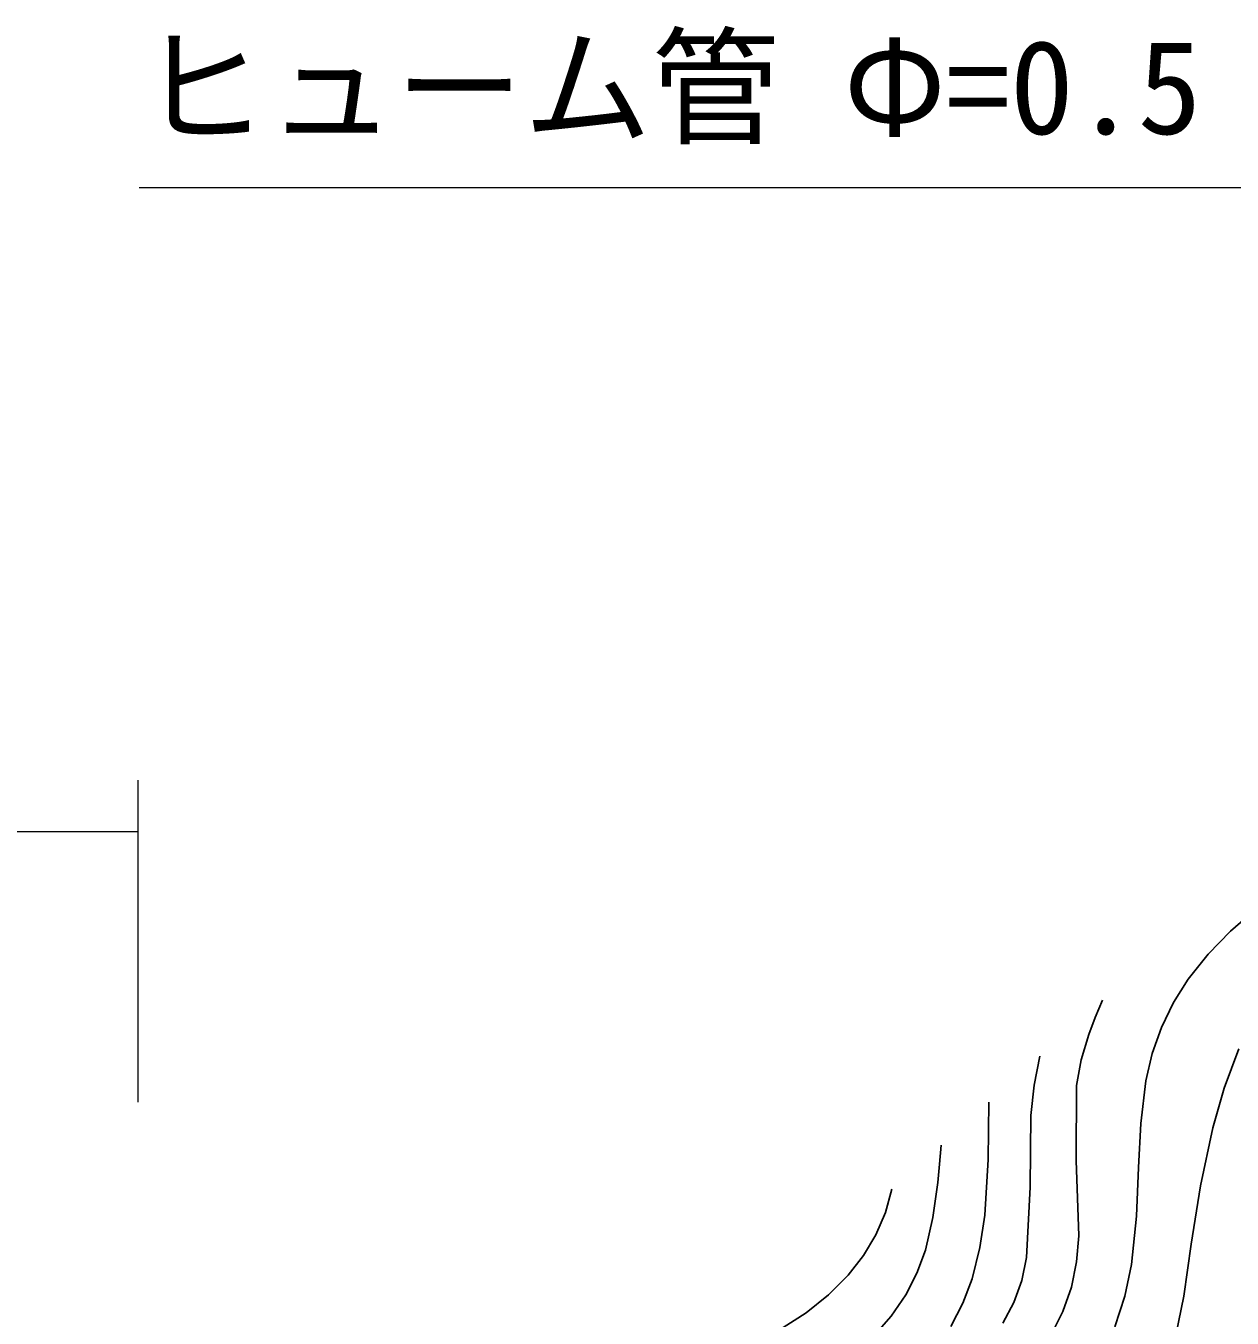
# Model space of a CAD drawing. Units: millimetres, scale not verified. Extents: x 40000 to 680000, y 20000 to 380000.
# Drawn here: x 397551 to 421100, y 310026 to 335261 of the extents above; entities that cross this region are included whole.
import ezdxf
from ezdxf.enums import TextEntityAlignment as Align

# ---------------------------------------------------------------- set-up
doc = ezdxf.new("R2010")
doc.units = ezdxf.units.MM
doc.header["$LTSCALE"] = 1000
doc.layers.add('M-BGD', color=7, linetype='Continuous', lineweight=25)
doc.layers.add('M-BMK-HTXT', color=7, linetype='Continuous', lineweight=13)
doc.styles.add('ＭＳ ゴシック', font='')
doc.styles.get('ＭＳ ゴシック').set_extended_font_data('MS Gothic')

msp = doc.modelspace()

# ---------------------------------------------------------------- linework, layer by layer
at = {"layer": 'M-BGD'}
for p, q in [((421610, 318054), (421068, 317585)), ((421068, 317585), (420633, 317134)), ((420633, 317134), (420243, 316643)), ((420243, 316643), (419955, 316189)), ((418429, 315899), (418566, 316233)), ((419955, 316189), (419719, 315704)), ((418302, 315562), (418429, 315899)), ((419719, 315704), (419538, 315192)), ((418152, 315069), (418302, 315562)), ((419538, 315192), (419416, 314662)), ((420946, 314516), (421228, 315283)), ((417348, 315140), (417232, 314578)), ((418063, 314571), (418152, 315069)), ((417232, 314578), (417171, 313981)), ((418053, 313104), (418063, 314571)), ((419416, 314662), (419316, 313827)), ((420724, 313740), (420946, 314516)), ((416348, 314242), (416339, 313126)), ((417171, 313981), (417159, 312581)), ((419316, 313827), (419275, 312968)), ((420482, 312613), (420724, 313740)), ((415387, 313035), (415419, 313406)), ((415352, 312676), (415387, 313035)), ((416339, 313126), (416269, 312037)), ((418104, 311634), (418053, 313104)), ((419275, 312968), (419236, 312017)), ((415258, 311994), (415352, 312676)), ((414458, 312543), (414330, 312089)), ((417159, 312581), (417087, 311212)), ((420300, 311473), (420482, 312613)), ((414330, 312089), (414145, 311654)), ((415112, 311356), (415258, 311994)), ((416269, 312037), (416174, 311404)), ((419236, 312017), (419137, 311076)), ((414145, 311654), (413903, 311248)), ((416174, 311404), (416022, 310796)), ((418064, 311124), (418104, 311634)), ((420155, 310453), (420300, 311473)), ((413903, 311248), (413601, 310864)), ((414947, 310902), (415112, 311356)), ((417087, 311212), (416992, 310759)), ((414730, 310479), (414947, 310902)), ((417965, 310629), (418064, 311124)), ((419137, 311076), (419002, 310456)), ((413601, 310864), (413221, 310483)), ((416022, 310796), (415844, 310317)), ((416992, 310759), (416841, 310330)), ((413221, 310483), (412782, 310132)), ((414445, 310066), (414730, 310479)), ((417795, 310154), (417965, 310629)), ((419002, 310456), (418810, 309854)), ((419956, 309472), (420155, 310453)), ((412782, 310132), (412245, 309784)), ((415844, 310317), (415611, 309861)), ((416841, 310330), (416622, 309928)), ((417569, 309703), (417795, 310154)), ((414117, 309694), (414445, 310066))]:
    msp.add_line(p, q, dxfattribs=at)
at = {"layer": 'M-BMK-HTXT'}
for p, q in [((423952, 332098), (399765, 332098)), ((399739, 320532), (399739, 314243)), ((379367, 319532), (399739, 319532))]:
    msp.add_line(p, q, dxfattribs=at)

# ---------------------------------------------------------------- texts
at = {"layer": 'M-BMK-HTXT', "style": 'ＭＳ ゴシック'}
msp.add_text('ヒューム管 Φ=0.5', height=1833, dxfattribs=at).set_placement((399764, 332598), align=Align.BOTTOM_LEFT)

doc.saveas('drawing.dxf')
